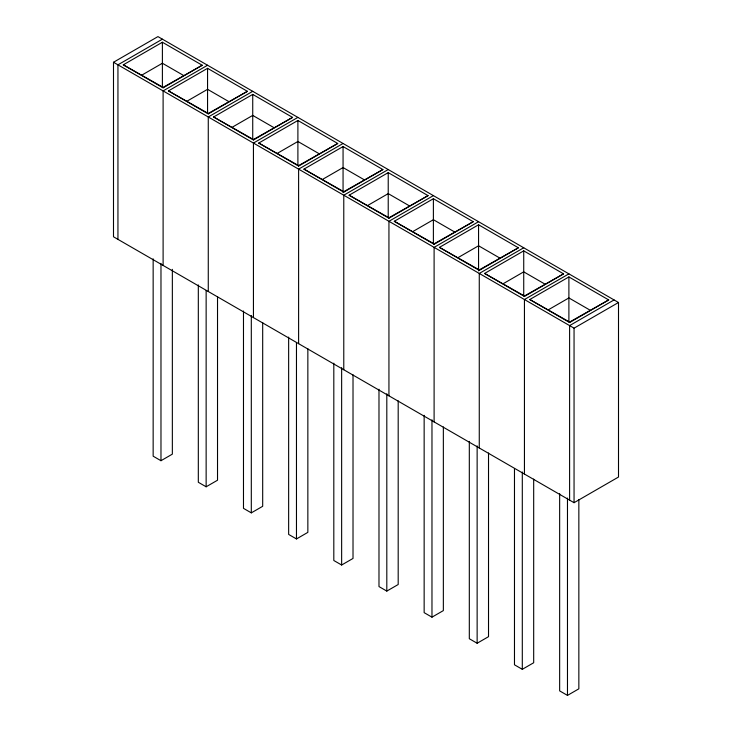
<?xml version="1.0" encoding="UTF-8"?>
<svg xmlns="http://www.w3.org/2000/svg" width="732" height="732" viewBox="0 0 732 732"><rect width="100%" height="100%" fill="white"/><g stroke="black" fill="none" stroke-linecap="round" stroke-linejoin="round"><path stroke-width="1.1" d="M113.497 62.266L157.947 36.6L618.503 302.499L618.503 477.035L574.053 502.701L113.497 236.793L113.497 62.266L574.053 328.165L618.503 302.499M162.394 39.171L117.944 64.837L117.944 239.364M123.278 64.837L162.394 42.246L202.224 65.24L163.108 87.831L123.278 64.837L163.108 87.364L202.224 65.24M141.862 75.103L162.394 63.245L183.641 75.506M207.559 65.24L163.108 90.905L163.108 265.442M168.442 90.905L207.559 68.323L247.398 91.317L208.272 113.908L168.442 90.905L208.272 113.442L247.398 91.317M187.026 101.172L207.559 89.322L228.805 101.583M252.732 91.317L208.272 116.983L208.272 291.519M213.607 116.983L252.732 94.401L292.562 117.395L253.437 139.986L213.607 116.983L253.437 139.519L292.562 117.395M232.19 127.249L252.732 115.4L273.969 127.661M297.897 117.395L253.437 143.06L253.437 317.597M258.771 143.06L297.897 120.478L337.727 143.472L298.61 166.063L258.771 143.06L298.61 165.597L337.727 143.472M277.364 153.327L297.897 141.477L319.143 153.738M343.061 143.472L298.61 169.138L298.61 343.674M303.945 169.138L343.061 146.556L382.891 169.55L343.775 192.132L303.945 169.138L343.775 191.674L382.891 169.55M322.528 179.404L343.061 167.555L364.307 179.816M388.225 169.55L343.775 195.215L343.775 369.752M349.109 195.215L388.225 172.633L428.055 195.627L388.939 218.209L349.109 195.215L388.939 217.752L428.055 195.627M367.693 205.482L388.225 193.623L409.472 205.893M433.39 195.627L388.939 221.293L388.939 395.82M394.274 221.293L433.39 198.711L473.229 221.705L434.103 244.287L394.274 221.293L434.103 243.82L473.229 221.705M412.857 231.559L433.39 219.701L454.636 231.971M478.563 221.705L434.103 247.37L434.103 421.897M439.438 247.37L478.563 224.779L518.393 247.782L479.268 270.364L439.438 247.37L479.268 269.898L518.393 247.782M458.031 257.637L478.563 245.778L499.81 258.048M523.728 247.782L479.268 273.448L479.268 447.975M484.602 273.448L523.728 250.856L563.558 273.86L524.441 296.442L484.602 273.448L524.441 295.975L563.558 273.86M153.153 258.844L153.153 456.192L160.976 460.712L172.349 454.142L172.349 269.339M503.195 283.714L523.728 271.856L544.974 284.126M568.892 273.86L524.441 299.525L524.441 474.052M529.776 299.525L568.892 276.934L608.722 299.937L569.606 322.519L529.776 299.525L569.606 322.053L608.722 299.937M198.317 284.922L198.317 482.269L206.14 486.789L217.523 480.219L217.523 296.561M548.36 309.792L568.892 297.933L590.138 310.203M614.057 299.937L569.606 325.603L569.606 500.13M243.482 310.999L243.482 508.347L251.305 512.867L262.687 506.297L262.687 322.638M288.646 337.077L288.646 534.424L296.469 538.944L307.852 532.365L307.852 348.716M333.81 363.154L333.81 560.502L341.643 565.013L353.016 558.443L353.016 374.793M378.984 389.232L378.984 586.579L386.807 591.09L398.19 584.52L398.19 400.862M424.148 415.309L424.148 612.657L431.972 617.168L443.354 610.598L443.354 426.939M469.313 441.387L469.313 638.734L477.136 643.245L488.519 636.675L488.519 453.017M514.477 468.599L514.477 664.802L522.3 669.322L533.683 662.753L533.683 479.094M559.651 493.533L559.651 690.88L567.474 695.4L578.847 688.83L578.847 499.471M574.053 328.165L574.053 502.701M569.606 322.053L569.606 322.519M568.892 276.934L568.892 321.888M567.474 498.053L567.474 695.4M524.441 295.975L524.441 296.442M523.728 250.856L523.728 295.81M522.3 471.975L522.3 669.322M479.268 269.898L479.268 270.364M478.563 224.779L478.563 270.877M477.136 445.898L477.136 643.245M434.103 243.82L434.103 244.287M433.39 198.711L433.39 243.655M431.972 419.82L431.972 617.168M388.939 217.752L388.939 218.209M388.225 172.633L388.225 217.587M386.807 393.752L386.807 591.09M343.775 191.674L343.775 192.132M343.061 146.556L343.061 192.644M341.643 367.674L341.643 565.013M298.61 165.597L298.61 166.063M297.897 120.478L297.897 165.432M296.469 342.732L296.469 538.944M253.437 139.519L253.437 139.986M252.732 94.401L252.732 139.355M251.305 315.519L251.305 512.867M208.272 113.442L208.272 113.908M207.559 68.323L207.559 113.277M206.14 290.586L206.14 486.789M163.108 87.364L163.108 87.831M162.394 42.246L162.394 87.2M160.976 263.364L160.976 460.712"/></g></svg>
